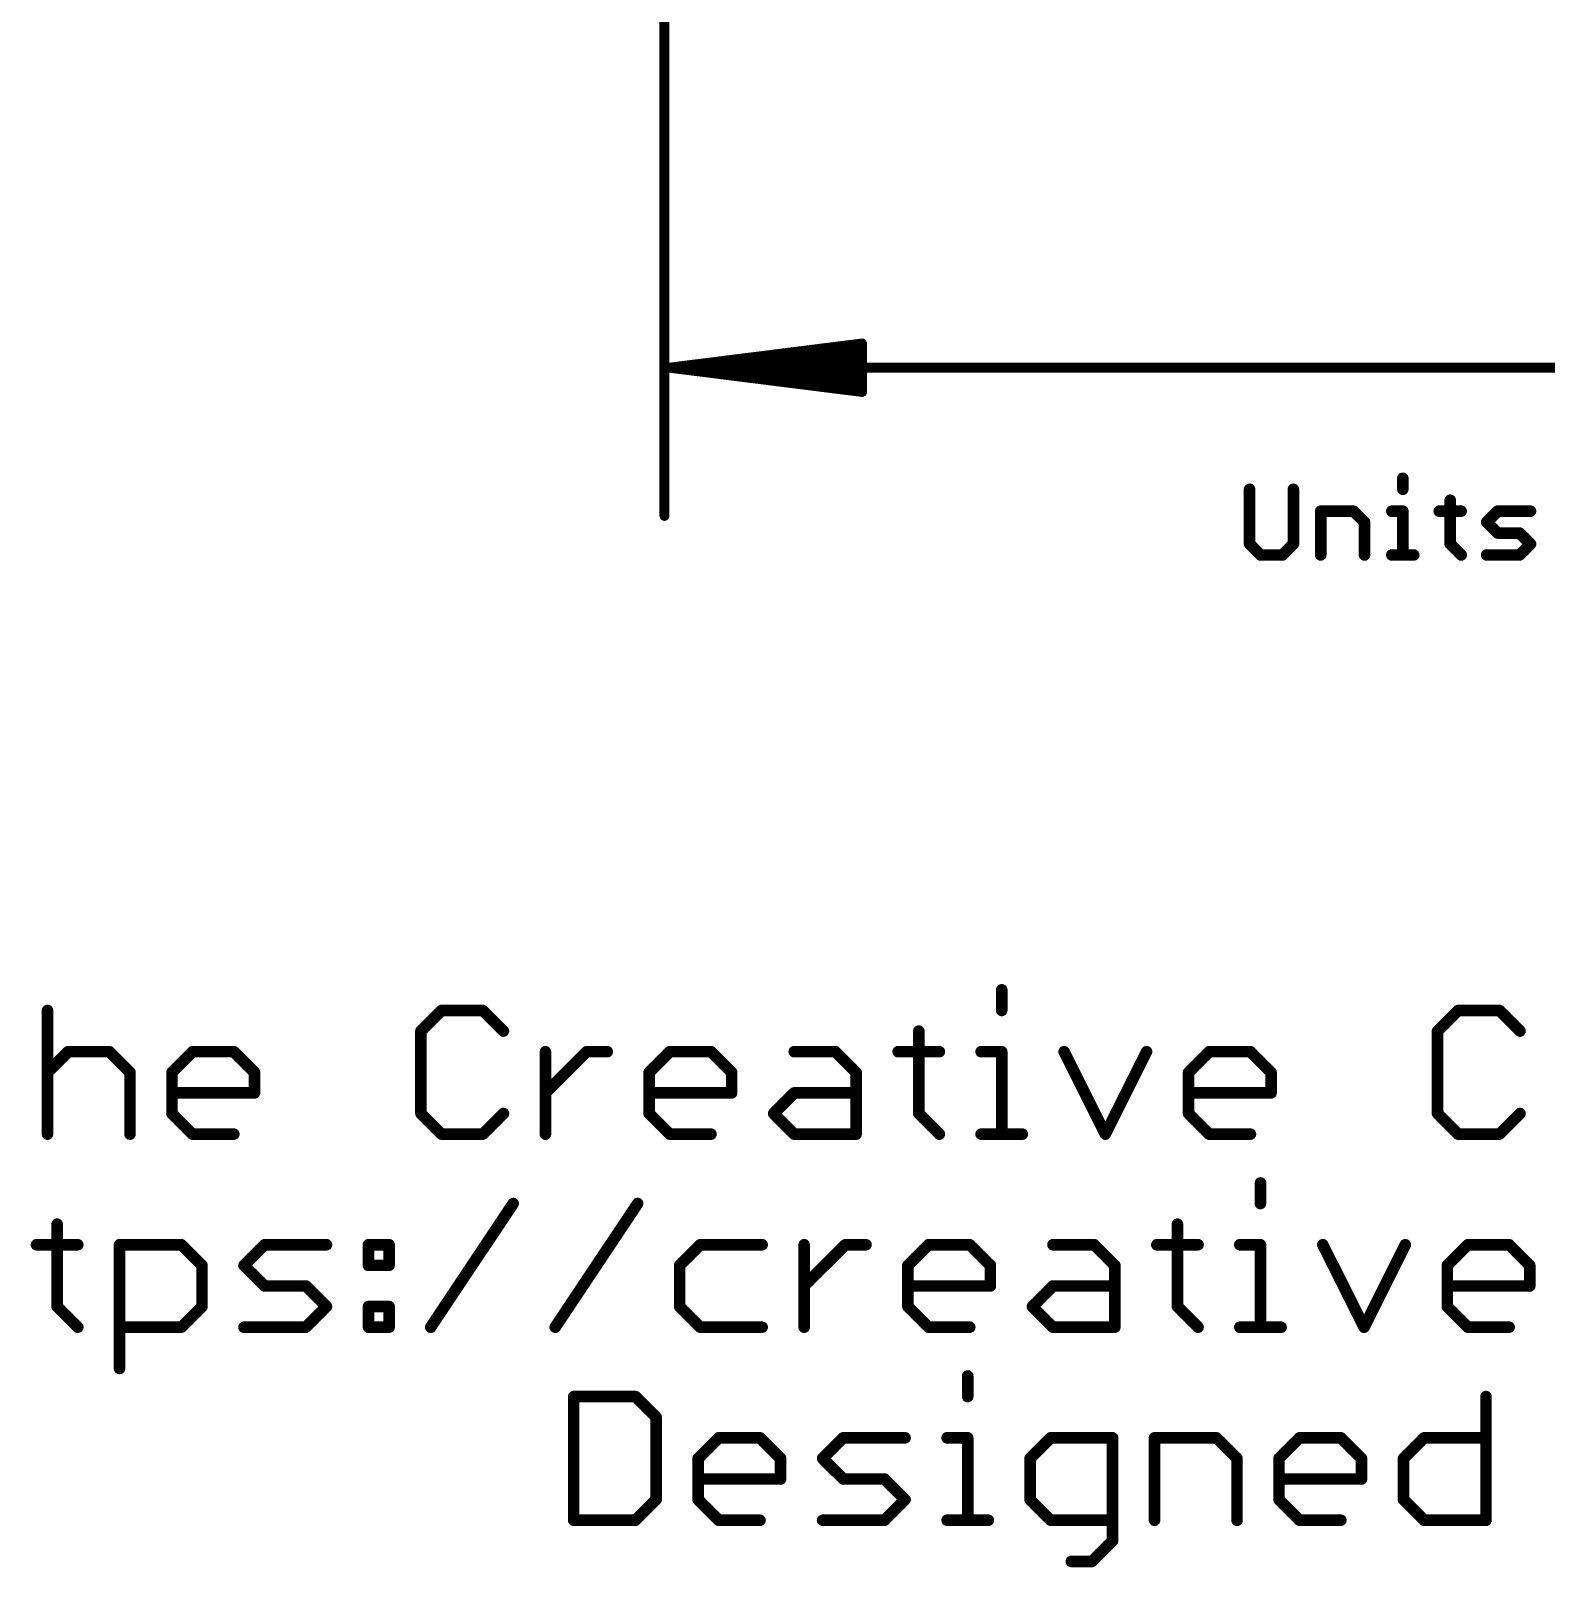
# Model space of a CAD drawing. Extents: x -33 to 74, y -21 to 38.
# Drawn here: x -8.33 to 11.6, y -20.86 to -0.65 of the extents above; entities that cross this region are included whole.
import ezdxf

# ---------------------------------------------------------------- set-up
doc = ezdxf.new("R2010")
doc.units = 0
doc.layers.add('47', color=253, linetype='CONTINUOUS')
doc.layers.add('51', color=53, linetype='CONTINUOUS')

msp = doc.modelspace()

# ---------------------------------------------------------------- linework, layer by layer
at = {"layer": '47'}
for points, const_width in [([(0, 0), (0, -7.03)], 0.13), ([(0.065, -5.08), (2.6, -4.7608)], 0.13), ([(0.065, -5.08), (2.6, -4.82)], 0.13), ([(2.6, -4.7608), (2.6, -5.3992)], 0.13), ([(0.065, -5.08), (2.6, -4.95)], 0.13), ([(0.065, -5.08), (31.685, -5.08)], 0.13), ([(2.6, -5.3992), (0.065, -5.08)], 0.13), ([(2.6, -5.21), (0.065, -5.08)], 0.13), ([(2.6, -5.34), (0.065, -5.08)], 0.13), ([(9.7113, -6.5354), (9.7113, -6.6795)], 0.1524), ([(7.6962, -6.6795), (7.6962, -7.3997)], 0.1524), ([(8.2724, -7.3997), (8.2724, -6.6795)], 0.1524), ([(10.335, -6.8235), (10.335, -7.3997)], 0.1524), ([(8.6317, -7.5438), (8.6317, -6.9676)], 0.1524), ([(8.6317, -6.9676), (9.0639, -6.9676)], 0.1524), ([(9.0639, -6.9676), (9.2079, -7.1116)], 0.1524), ([(9.2079, -7.1116), (9.2079, -7.5438)], 0.1524), ([(9.5672, -6.9676), (9.7113, -6.9676)], 0.1524), ([(9.7113, -6.9676), (9.7113, -7.5438)], 0.1524), ([(10.1909, -6.9676), (10.479, -6.9676)], 0.1524), ([(10.8146, -7.1116), (10.9587, -6.9676)], 0.1524), ([(10.9587, -7.2557), (10.8146, -7.1116)], 0.1524), ([(10.9587, -6.9676), (11.3908, -6.9676)], 0.1524), ([(11.2468, -7.2557), (10.9587, -7.2557)], 0.1524), ([(11.3908, -7.3997), (11.2468, -7.2557)], 0.1524), ([(7.6962, -7.3997), (7.8403, -7.5438)], 0.1524), ([(7.8403, -7.5438), (8.1284, -7.5438)], 0.1524), ([(8.1284, -7.5438), (8.2724, -7.3997)], 0.1524), ([(9.5672, -7.5438), (9.8553, -7.5438)], 0.1524), ([(10.335, -7.3997), (10.479, -7.5438)], 0.1524), ([(10.8146, -7.5438), (11.2468, -7.5438)], 0.1524), ([(11.2468, -7.5438), (11.3908, -7.3997)], 0.1524)]:
    msp.add_lwpolyline(points, dxfattribs=dict(at, const_width=const_width))
for points, const_width in [([(2.6325, -4.7608, 1), (2.5675, -4.7608)], 0.065), ([(2.6041, -4.793, 1), (2.5959, -4.7285)], 0.065), ([(2.6033, -4.8523, 1), (2.5967, -4.7877)], 0.065), ([(0.065, -5.0475, 1), (0.065, -5.1125)], 0.065), ([(0.0691, -5.0478, 1), (0.0609, -5.1122)], 0.065), ([(0.0633, -5.0475, 1), (0.0667, -5.1125)], 0.065), ([(0.0667, -5.0475, 1), (0.0633, -5.1125)], 0.065), ([(0.0683, -5.0477, 1), (0.0617, -5.1123)], 0.065), ([(0.0617, -5.0477, 1), (0.0683, -5.1123)], 0.065), ([(0.0609, -5.0478, 1), (0.0691, -5.1122)], 0.065), ([(2.6017, -4.9825, 1), (2.5983, -4.9175)], 0.065), ([(2.5983, -5.2425, 1), (2.6017, -5.1775)], 0.065), ([(2.5675, -5.3992, 1), (2.6325, -5.3992)], 0.065), ([(2.5959, -5.4315, 1), (2.6041, -5.367)], 0.065), ([(2.5967, -5.3723, 1), (2.6033, -5.3077)], 0.065), ([(9.7494, -6.5354, 1), (9.6732, -6.5354)], 0.0762), ([(7.7343, -6.6795, 1), (7.6581, -6.6795)], 0.0762), ([(8.3105, -6.6795, 1), (8.2343, -6.6795)], 0.0762), ([(9.6732, -6.6795, 1), (9.7494, -6.6795)], 0.0762), ([(10.3731, -6.8235, 1), (10.2969, -6.8235)], 0.0762), ([(-0.0325, -7.03, 1), (0.0325, -7.03)], 0.065), ([(8.6698, -6.9676, 1), (8.5936, -6.9676)], 0.0762), ([(8.6317, -6.9295, 1), (8.6317, -7.0057)], 0.0762), ([(9.0908, -6.9406, 1), (9.0369, -6.9945)], 0.0762), ([(9.0639, -7.0057, 1), (9.0639, -6.9295)], 0.0762), ([(9.246, -7.1116, 1), (9.1698, -7.1116)], 0.0762), ([(9.181, -7.1386, 1), (9.2349, -7.0847)], 0.0762), ([(9.5672, -6.9295, 1), (9.5672, -7.0057)], 0.0762), ([(9.7494, -6.9676, 1), (9.6732, -6.9676)], 0.0762), ([(9.7113, -7.0057, 1), (9.7113, -6.9295)], 0.0762), ([(10.1909, -6.9295, 1), (10.1909, -7.0057)], 0.0762), ([(10.479, -7.0057, 1), (10.479, -6.9295)], 0.0762), ([(10.8415, -7.0847, 1), (10.7877, -7.1386)], 0.0762), ([(10.7877, -7.0847, 1), (10.8415, -7.1386)], 0.0762), ([(10.9587, -6.9295, 1), (10.9587, -7.0057)], 0.0762), ([(10.9856, -6.9945, 1), (10.9317, -6.9406)], 0.0762), ([(11.3908, -7.0057, 1), (11.3908, -6.9295)], 0.0762), ([(10.9587, -7.2176, 1), (10.9587, -7.2938)], 0.0762), ([(10.9317, -7.2826, 1), (10.9856, -7.2287)], 0.0762), ([(11.2737, -7.2287, 1), (11.2198, -7.2826)], 0.0762), ([(11.2468, -7.2938, 1), (11.2468, -7.2176)], 0.0762), ([(7.7231, -7.3728, 1), (7.6693, -7.4267)], 0.0762), ([(7.6581, -7.3997, 1), (7.7343, -7.3997)], 0.0762), ([(7.8403, -7.5057, 1), (7.8403, -7.5819)], 0.0762), ([(7.8133, -7.5707, 1), (7.8672, -7.5169)], 0.0762), ([(8.1014, -7.5169, 1), (8.1553, -7.5707)], 0.0762), ([(8.1284, -7.5819, 1), (8.1284, -7.5057)], 0.0762), ([(8.2343, -7.3997, 1), (8.3105, -7.3997)], 0.0762), ([(8.2994, -7.4267, 1), (8.2455, -7.3728)], 0.0762), ([(9.5672, -7.5057, 1), (9.5672, -7.5819)], 0.0762), ([(9.8553, -7.5819, 1), (9.8553, -7.5057)], 0.0762), ([(10.3619, -7.3728, 1), (10.308, -7.4267)], 0.0762), ([(10.2969, -7.3997, 1), (10.3731, -7.3997)], 0.0762), ([(10.4521, -7.5707, 1), (10.506, -7.5169)], 0.0762), ([(10.8146, -7.5057, 1), (10.8146, -7.5819)], 0.0762), ([(11.2198, -7.5169, 1), (11.2737, -7.5707)], 0.0762), ([(11.2468, -7.5819, 1), (11.2468, -7.5057)], 0.0762), ([(11.4178, -7.4267, 1), (11.3639, -7.3728)], 0.0762), ([(11.3639, -7.4267, 1), (11.4178, -7.3728)], 0.0762), ([(8.5936, -7.5438, 1), (8.6698, -7.5438)], 0.0762), ([(9.1698, -7.5438, 1), (9.246, -7.5438)], 0.0762), ([(9.6732, -7.5438, 1), (9.7494, -7.5438)], 0.0762)]:
    msp.add_lwpolyline(points, format="xyb", dxfattribs=dict(at, const_width=const_width))
at = {"layer": '51', "const_width": 0.1524}
for points in [[(4.4362, -13.2656), (4.4362, -13.5368)], [(-8.1136, -13.5368), (-8.1136, -15.1638)], [(-2.931, -13.5368), (-3.2021, -13.808)], [(-2.3886, -13.5368), (-2.931, -13.5368)], [(-2.1175, -13.808), (-2.3886, -13.5368)], [(10.4391, -13.5368), (10.168, -13.808)], [(10.9815, -13.5368), (10.4391, -13.5368)], [(11.2526, -13.808), (10.9815, -13.5368)], [(-3.2021, -13.808), (-3.2021, -14.8926)], [(3.3448, -13.808), (3.3448, -14.8926)], [(10.168, -13.808), (10.168, -14.8926)], [(-8.1136, -14.3503), (-7.8424, -14.0791)], [(-7.8424, -14.0791), (-7.3001, -14.0791)], [(-7.3001, -14.0791), (-7.0289, -14.3503)], [(-6.4764, -14.3503), (-6.2053, -14.0791)], [(-6.2053, -14.0791), (-5.6629, -14.0791)], [(-5.6629, -14.0791), (-5.3918, -14.3503)], [(-1.565, -15.1638), (-1.565, -14.0791)], [(-1.565, -14.6215), (-1.0226, -14.0791)], [(-1.0226, -14.0791), (-0.7515, -14.0791)], [(-0.2007, -14.3503), (0.0705, -14.0791)], [(0.0705, -14.0791), (0.6128, -14.0791)], [(0.6128, -14.0791), (0.884, -14.3503)], [(1.7076, -14.0791), (2.25, -14.0791)], [(2.25, -14.0791), (2.5211, -14.3503)], [(3.0736, -14.0791), (3.616, -14.0791)], [(4.1651, -14.0791), (4.4362, -14.0791)], [(4.4362, -14.0791), (4.4362, -15.1638)], [(5.2565, -14.0791), (5.7988, -15.1638)], [(5.7988, -15.1638), (6.3412, -14.0791)], [(6.8937, -14.3503), (7.1648, -14.0791)], [(7.1648, -14.0791), (7.7072, -14.0791)], [(7.7072, -14.0791), (7.9783, -14.3503)], [(-7.0289, -14.3503), (-7.0289, -15.1638)], [(-6.4764, -14.8926), (-6.4764, -14.3503)], [(-5.3918, -14.3503), (-5.3918, -14.6215)], [(-0.2007, -14.8926), (-0.2007, -14.3503)], [(0.884, -14.3503), (0.884, -14.6215)], [(2.5211, -14.3503), (2.5211, -15.1638)], [(6.8937, -14.8926), (6.8937, -14.3503)], [(7.9783, -14.3503), (7.9783, -14.6215)], [(-5.3918, -14.6215), (-6.4764, -14.6215)], [(0.884, -14.6215), (-0.2007, -14.6215)], [(1.4365, -14.8926), (1.7076, -14.6215)], [(1.7076, -14.6215), (2.5211, -14.6215)], [(7.9783, -14.6215), (6.8937, -14.6215)], [(-6.2053, -15.1638), (-6.4764, -14.8926)], [(-3.2021, -14.8926), (-2.931, -15.1638)], [(-2.3886, -15.1638), (-2.1175, -14.8926)], [(0.0705, -15.1638), (-0.2007, -14.8926)], [(1.7076, -15.1638), (1.4365, -14.8926)], [(3.3448, -14.8926), (3.616, -15.1638)], [(7.1648, -15.1638), (6.8937, -14.8926)], [(10.168, -14.8926), (10.4391, -15.1638)], [(10.9815, -15.1638), (11.2526, -14.8926)], [(-5.6629, -15.1638), (-6.2053, -15.1638)], [(-2.931, -15.1638), (-2.3886, -15.1638)], [(0.6128, -15.1638), (0.0705, -15.1638)], [(2.5211, -15.1638), (1.7076, -15.1638)], [(4.1651, -15.1638), (4.7074, -15.1638)], [(7.7072, -15.1638), (7.1648, -15.1638)], [(10.4391, -15.1638), (10.9815, -15.1638)], [(7.839, -15.8056), (7.839, -16.0768)], [(-3.0737, -17.7038), (-1.9891, -16.0768)], [(-1.4366, -17.7038), (-0.3519, -16.0768)], [(-7.9869, -16.348), (-7.9869, -17.4326)], [(6.7475, -16.348), (6.7475, -17.4326)], [(-8.2581, -16.6191), (-7.7157, -16.6191)], [(-7.1666, -18.2461), (-7.1666, -16.6191)], [(-7.1666, -16.6191), (-6.3531, -16.6191)], [(-6.3531, -16.6191), (-6.082, -16.8903)], [(-5.5295, -16.8903), (-5.2583, -16.6191)], [(-5.2583, -16.6191), (-4.4448, -16.6191)], [(-3.8923, -16.6191), (-3.6211, -16.6191)], [(-3.8923, -16.8903), (-3.8923, -16.6191)], [(-3.6211, -16.6191), (-3.6211, -16.8903)], [(0.4718, -16.6191), (0.2006, -16.8903)], [(1.2853, -16.6191), (0.4718, -16.6191)], [(1.8377, -17.7038), (1.8377, -16.6191)], [(1.8377, -17.1615), (2.3801, -16.6191)], [(2.3801, -16.6191), (2.6512, -16.6191)], [(3.202, -16.8903), (3.4732, -16.6191)], [(3.4732, -16.6191), (4.0155, -16.6191)], [(4.0155, -16.6191), (4.2867, -16.8903)], [(5.1104, -16.6191), (5.6527, -16.6191)], [(5.6527, -16.6191), (5.9239, -16.8903)], [(6.4764, -16.6191), (7.0187, -16.6191)], [(7.5678, -16.6191), (7.839, -16.6191)], [(7.839, -16.6191), (7.839, -17.7038)], [(8.6592, -16.6191), (9.2016, -17.7038)], [(9.2016, -17.7038), (9.7439, -16.6191)], [(10.2964, -16.8903), (10.5676, -16.6191)], [(10.5676, -16.6191), (11.1099, -16.6191)], [(11.1099, -16.6191), (11.381, -16.8903)], [(-6.082, -16.8903), (-6.082, -17.4326)], [(-5.2583, -17.1615), (-5.5295, -16.8903)], [(-3.6211, -16.8903), (-3.8923, -16.8903)], [(0.2006, -16.8903), (0.2006, -17.4326)], [(3.202, -17.4326), (3.202, -16.8903)], [(4.2867, -16.8903), (4.2867, -17.1615)], [(5.9239, -16.8903), (5.9239, -17.7038)], [(10.2964, -17.4326), (10.2964, -16.8903)], [(11.381, -16.8903), (11.381, -17.1615)], [(-4.716, -17.1615), (-5.2583, -17.1615)], [(-4.4448, -17.4326), (-4.716, -17.1615)], [(4.2867, -17.1615), (3.202, -17.1615)], [(4.8392, -17.4326), (5.1104, -17.1615)], [(5.1104, -17.1615), (5.9239, -17.1615)], [(11.381, -17.1615), (10.2964, -17.1615)], [(-7.9869, -17.4326), (-7.7157, -17.7038)], [(-6.082, -17.4326), (-6.3531, -17.7038)], [(-4.716, -17.7038), (-4.4448, -17.4326)], [(-3.8923, -17.4326), (-3.6211, -17.4326)], [(-3.8923, -17.7038), (-3.8923, -17.4326)], [(-3.6211, -17.4326), (-3.6211, -17.7038)], [(0.2006, -17.4326), (0.4718, -17.7038)], [(3.4732, -17.7038), (3.202, -17.4326)], [(5.1104, -17.7038), (4.8392, -17.4326)], [(6.7475, -17.4326), (7.0187, -17.7038)], [(10.5676, -17.7038), (10.2964, -17.4326)], [(-6.3531, -17.7038), (-7.1666, -17.7038)], [(-5.5295, -17.7038), (-4.716, -17.7038)], [(-3.6211, -17.7038), (-3.8923, -17.7038)], [(0.4718, -17.7038), (1.2853, -17.7038)], [(4.0155, -17.7038), (3.4732, -17.7038)], [(5.9239, -17.7038), (5.1104, -17.7038)], [(7.5678, -17.7038), (8.1101, -17.7038)], [(11.1099, -17.7038), (10.5676, -17.7038)], [(3.9888, -18.3456), (3.9888, -18.6168)], [(-1.1938, -18.6168), (-1.1938, -20.2438)], [(-0.3803, -18.6168), (-1.1938, -18.6168)], [(-0.1091, -18.888), (-0.3803, -18.6168)], [(10.8052, -18.6168), (10.8052, -20.2438)], [(-0.1091, -19.9726), (-0.1091, -18.888)], [(0.4434, -19.4303), (0.7145, -19.1591)], [(0.7145, -19.1591), (1.2569, -19.1591)], [(1.2569, -19.1591), (1.528, -19.4303)], [(2.0805, -19.4303), (2.3517, -19.1591)], [(2.3517, -19.1591), (3.1652, -19.1591)], [(3.7177, -19.1591), (3.9888, -19.1591)], [(3.9888, -19.1591), (3.9888, -20.2438)], [(5.0803, -19.1591), (4.8091, -19.4303)], [(5.8938, -19.1591), (5.0803, -19.1591)], [(5.8938, -20.515), (5.8938, -19.1591)], [(6.4463, -20.2438), (6.4463, -19.1591)], [(6.4463, -19.1591), (7.2598, -19.1591)], [(7.2598, -19.1591), (7.5309, -19.4303)], [(8.0834, -19.4303), (8.3546, -19.1591)], [(8.3546, -19.1591), (8.8969, -19.1591)], [(8.8969, -19.1591), (9.1681, -19.4303)], [(9.7206, -19.4303), (9.9917, -19.1591)], [(9.9917, -19.1591), (10.8052, -19.1591)], [(0.4434, -19.9726), (0.4434, -19.4303)], [(1.528, -19.4303), (1.528, -19.7015)], [(2.3517, -19.7015), (2.0805, -19.4303)], [(4.8091, -19.4303), (4.8091, -19.9726)], [(7.5309, -19.4303), (7.5309, -20.2438)], [(8.0834, -19.9726), (8.0834, -19.4303)], [(9.1681, -19.4303), (9.1681, -19.7015)], [(9.7206, -19.9726), (9.7206, -19.4303)], [(1.528, -19.7015), (0.4434, -19.7015)], [(2.894, -19.7015), (2.3517, -19.7015)], [(3.1652, -19.9726), (2.894, -19.7015)], [(9.1681, -19.7015), (8.0834, -19.7015)], [(-0.3803, -20.2438), (-0.1091, -19.9726)], [(0.7145, -20.2438), (0.4434, -19.9726)], [(2.894, -20.2438), (3.1652, -19.9726)], [(4.8091, -19.9726), (5.0803, -20.2438)], [(8.3546, -20.2438), (8.0834, -19.9726)], [(9.9917, -20.2438), (9.7206, -19.9726)], [(-1.1938, -20.2438), (-0.3803, -20.2438)], [(1.2569, -20.2438), (0.7145, -20.2438)], [(2.0805, -20.2438), (2.894, -20.2438)], [(3.7177, -20.2438), (4.26, -20.2438)], [(5.0803, -20.2438), (5.8938, -20.2438)], [(8.8969, -20.2438), (8.3546, -20.2438)], [(10.8052, -20.2438), (9.9917, -20.2438)], [(5.6226, -20.7861), (5.8938, -20.515)], [(5.3514, -20.7861), (5.6226, -20.7861)]]:
    msp.add_lwpolyline(points, dxfattribs=at)
at = {"layer": '51', "const_width": 0.0762}
for points in [[(4.4743, -13.2656, 1), (4.3981, -13.2656)], [(-8.0755, -13.5368, 1), (-8.1517, -13.5368)], [(-2.931, -13.4987, 1), (-2.931, -13.5749)], [(-2.904, -13.5638, 1), (-2.9579, -13.5099)], [(-2.3617, -13.5099, 1), (-2.4156, -13.5638)], [(-2.3886, -13.5749, 1), (-2.3886, -13.4987)], [(4.3981, -13.5368, 1), (4.4743, -13.5368)], [(10.4391, -13.4987, 1), (10.4391, -13.5749)], [(10.4661, -13.5638, 1), (10.4122, -13.5099)], [(11.0084, -13.5099, 1), (10.9545, -13.5638)], [(10.9815, -13.5749, 1), (10.9815, -13.4987)], [(-3.2291, -13.781, 1), (-3.1752, -13.8349)], [(-3.164, -13.808, 1), (-3.2402, -13.808)], [(-2.1444, -13.8349, 1), (-2.0905, -13.781)], [(3.3829, -13.808, 1), (3.3067, -13.808)], [(10.141, -13.781, 1), (10.1949, -13.8349)], [(10.2061, -13.808, 1), (10.1299, -13.808)], [(11.2257, -13.8349, 1), (11.2796, -13.781)], [(-7.8424, -14.041, 1), (-7.8424, -14.1172)], [(-7.8155, -14.1061, 1), (-7.8694, -14.0522)], [(-7.2732, -14.0522, 1), (-7.327, -14.1061)], [(-7.3001, -14.1172, 1), (-7.3001, -14.041)], [(-6.2053, -14.041, 1), (-6.2053, -14.1172)], [(-6.1783, -14.1061, 1), (-6.2322, -14.0522)], [(-5.636, -14.0522, 1), (-5.6899, -14.1061)], [(-5.6629, -14.1172, 1), (-5.6629, -14.041)], [(-1.5269, -14.0791, 1), (-1.6031, -14.0791)], [(-1.0226, -14.041, 1), (-1.0226, -14.1172)], [(-0.9957, -14.1061, 1), (-1.0496, -14.0522)], [(-0.7515, -14.1172, 1), (-0.7515, -14.041)], [(0.0705, -14.041, 1), (0.0705, -14.1172)], [(0.0974, -14.1061, 1), (0.0435, -14.0522)], [(0.6398, -14.0522, 1), (0.5859, -14.1061)], [(0.6128, -14.1172, 1), (0.6128, -14.041)], [(1.7076, -14.041, 1), (1.7076, -14.1172)], [(2.2769, -14.0522, 1), (2.223, -14.1061)], [(2.25, -14.1172, 1), (2.25, -14.041)], [(3.0736, -14.041, 1), (3.0736, -14.1172)], [(3.616, -14.1172, 1), (3.616, -14.041)], [(4.1651, -14.041, 1), (4.1651, -14.1172)], [(4.4743, -14.0791, 1), (4.3981, -14.0791)], [(4.4362, -14.1172, 1), (4.4362, -14.041)], [(5.2906, -14.0621, 1), (5.2224, -14.0962)], [(6.3752, -14.0962, 1), (6.3071, -14.0621)], [(7.1648, -14.041, 1), (7.1648, -14.1172)], [(7.1918, -14.1061, 1), (7.1379, -14.0522)], [(7.7341, -14.0522, 1), (7.6802, -14.1061)], [(7.7072, -14.1172, 1), (7.7072, -14.041)], [(-8.1405, -14.3234, 1), (-8.0867, -14.3772)], [(-6.9908, -14.3503, 1), (-7.067, -14.3503)], [(-7.0559, -14.3772, 1), (-7.002, -14.3234)], [(-6.4383, -14.3503, 1), (-6.5145, -14.3503)], [(-6.5034, -14.3234, 1), (-6.4495, -14.3772)], [(-5.3537, -14.3503, 1), (-5.4299, -14.3503)], [(-5.4187, -14.3772, 1), (-5.3648, -14.3234)], [(-0.1626, -14.3503, 1), (-0.2388, -14.3503)], [(-0.2276, -14.3234, 1), (-0.1737, -14.3772)], [(0.9221, -14.3503, 1), (0.8459, -14.3503)], [(0.857, -14.3772, 1), (0.9109, -14.3234)], [(2.5592, -14.3503, 1), (2.483, -14.3503)], [(2.4942, -14.3772, 1), (2.5481, -14.3234)], [(6.9318, -14.3503, 1), (6.8556, -14.3503)], [(6.8667, -14.3234, 1), (6.9206, -14.3772)], [(8.0164, -14.3503, 1), (7.9402, -14.3503)], [(7.9514, -14.3772, 1), (8.0053, -14.3234)], [(-6.4764, -14.5834, 1), (-6.4764, -14.6596)], [(-5.3918, -14.6596, 1), (-5.3918, -14.5834)], [(-0.2007, -14.5834, 1), (-0.2007, -14.6596)], [(0.884, -14.6596, 1), (0.884, -14.5834)], [(1.7076, -14.5834, 1), (1.7076, -14.6596)], [(1.7346, -14.6484, 1), (1.6807, -14.5945)], [(2.5211, -14.6596, 1), (2.5211, -14.5834)], [(6.8937, -14.5834, 1), (6.8937, -14.6596)], [(7.9783, -14.6596, 1), (7.9783, -14.5834)], [(-5.4299, -14.6215, 1), (-5.3537, -14.6215)], [(-1.5919, -14.5945, 1), (-1.538, -14.6484)], [(0.8459, -14.6215, 1), (0.9221, -14.6215)], [(7.9402, -14.6215, 1), (8.0164, -14.6215)], [(-6.4495, -14.8657, 1), (-6.5034, -14.9196)], [(-6.5145, -14.8926, 1), (-6.4383, -14.8926)], [(-3.1752, -14.8657, 1), (-3.2291, -14.9196)], [(-3.2402, -14.8926, 1), (-3.164, -14.8926)], [(-2.0905, -14.9196, 1), (-2.1444, -14.8657)], [(-0.1737, -14.8657, 1), (-0.2276, -14.9196)], [(-0.2388, -14.8926, 1), (-0.1626, -14.8926)], [(1.4634, -14.8657, 1), (1.4095, -14.9196)], [(1.4095, -14.8657, 1), (1.4634, -14.9196)], [(3.3717, -14.8657, 1), (3.3179, -14.9196)], [(3.3067, -14.8926, 1), (3.3829, -14.8926)], [(6.9206, -14.8657, 1), (6.8667, -14.9196)], [(6.8556, -14.8926, 1), (6.9318, -14.8926)], [(10.1949, -14.8657, 1), (10.141, -14.9196)], [(10.1299, -14.8926, 1), (10.2061, -14.8926)], [(11.2796, -14.9196, 1), (11.2257, -14.8657)], [(-8.1517, -15.1638, 1), (-8.0755, -15.1638)], [(-7.067, -15.1638, 1), (-6.9908, -15.1638)], [(-6.2053, -15.1257, 1), (-6.2053, -15.2019)], [(-6.2322, -15.1907, 1), (-6.1783, -15.1369)], [(-5.6629, -15.2019, 1), (-5.6629, -15.1257)], [(-2.931, -15.1257, 1), (-2.931, -15.2019)], [(-2.9579, -15.1907, 1), (-2.904, -15.1369)], [(-2.4156, -15.1369, 1), (-2.3617, -15.1907)], [(-2.3886, -15.2019, 1), (-2.3886, -15.1257)], [(-1.6031, -15.1638, 1), (-1.5269, -15.1638)], [(0.0705, -15.1257, 1), (0.0705, -15.2019)], [(0.0435, -15.1907, 1), (0.0974, -15.1369)], [(0.6128, -15.2019, 1), (0.6128, -15.1257)], [(1.7076, -15.1257, 1), (1.7076, -15.2019)], [(1.6807, -15.1907, 1), (1.7346, -15.1369)], [(2.483, -15.1638, 1), (2.5592, -15.1638)], [(2.5211, -15.2019, 1), (2.5211, -15.1257)], [(3.589, -15.1907, 1), (3.6429, -15.1369)], [(4.1651, -15.1257, 1), (4.1651, -15.2019)], [(4.3981, -15.1638, 1), (4.4743, -15.1638)], [(4.7074, -15.2019, 1), (4.7074, -15.1257)], [(5.7648, -15.1468, 1), (5.8329, -15.1808)], [(5.7648, -15.1808, 1), (5.8329, -15.1468)], [(7.1648, -15.1257, 1), (7.1648, -15.2019)], [(7.1379, -15.1907, 1), (7.1918, -15.1369)], [(7.7072, -15.2019, 1), (7.7072, -15.1257)], [(10.4391, -15.1257, 1), (10.4391, -15.2019)], [(10.4122, -15.1907, 1), (10.4661, -15.1369)], [(10.9545, -15.1369, 1), (11.0084, -15.1907)], [(10.9815, -15.2019, 1), (10.9815, -15.1257)], [(7.8771, -15.8056, 1), (7.8009, -15.8056)], [(-1.9574, -16.0979, 1), (-2.0208, -16.0557)], [(-0.3202, -16.0979, 1), (-0.3836, -16.0557)], [(7.8009, -16.0768, 1), (7.8771, -16.0768)], [(-7.9488, -16.348, 1), (-8.025, -16.348)], [(6.7856, -16.348, 1), (6.7094, -16.348)], [(-8.2581, -16.581, 1), (-8.2581, -16.6572)], [(-7.7157, -16.6572, 1), (-7.7157, -16.581)], [(-7.1285, -16.6191, 1), (-7.2047, -16.6191)], [(-7.1666, -16.581, 1), (-7.1666, -16.6572)], [(-6.3262, -16.5922, 1), (-6.3801, -16.6461)], [(-6.3531, -16.6572, 1), (-6.3531, -16.581)], [(-5.2583, -16.581, 1), (-5.2583, -16.6572)], [(-5.2314, -16.6461, 1), (-5.2852, -16.5922)], [(-4.4448, -16.6572, 1), (-4.4448, -16.581)], [(-3.8923, -16.581, 1), (-3.8923, -16.6572)], [(-3.8542, -16.6191, 1), (-3.9304, -16.6191)], [(-3.583, -16.6191, 1), (-3.6592, -16.6191)], [(-3.6211, -16.6572, 1), (-3.6211, -16.581)], [(0.4718, -16.581, 1), (0.4718, -16.6572)], [(0.4987, -16.6461, 1), (0.4448, -16.5922)], [(1.2853, -16.6572, 1), (1.2853, -16.581)], [(1.8758, -16.6191, 1), (1.7996, -16.6191)], [(2.3801, -16.581, 1), (2.3801, -16.6572)], [(2.407, -16.6461, 1), (2.3531, -16.5922)], [(2.6512, -16.6572, 1), (2.6512, -16.581)], [(3.4732, -16.581, 1), (3.4732, -16.6572)], [(3.5001, -16.6461, 1), (3.4463, -16.5922)], [(4.0425, -16.5922, 1), (3.9886, -16.6461)], [(4.0155, -16.6572, 1), (4.0155, -16.581)], [(5.1104, -16.581, 1), (5.1104, -16.6572)], [(5.6796, -16.5922, 1), (5.6258, -16.6461)], [(5.6527, -16.6572, 1), (5.6527, -16.581)], [(6.4764, -16.581, 1), (6.4764, -16.6572)], [(7.0187, -16.6572, 1), (7.0187, -16.581)], [(7.5678, -16.581, 1), (7.5678, -16.6572)], [(7.8771, -16.6191, 1), (7.8009, -16.6191)], [(7.839, -16.6572, 1), (7.839, -16.581)], [(8.6933, -16.6021, 1), (8.6252, -16.6362)], [(9.778, -16.6362, 1), (9.7098, -16.6021)], [(10.5676, -16.581, 1), (10.5676, -16.6572)], [(10.5945, -16.6461, 1), (10.5406, -16.5922)], [(11.1368, -16.5922, 1), (11.0829, -16.6461)], [(11.1099, -16.6572, 1), (11.1099, -16.581)], [(-6.0439, -16.8903, 1), (-6.1201, -16.8903)], [(-6.1089, -16.9172, 1), (-6.055, -16.8634)], [(-5.5025, -16.8634, 1), (-5.5564, -16.9172)], [(-5.5564, -16.8634, 1), (-5.5025, -16.9172)], [(-3.8923, -16.8522, 1), (-3.8923, -16.9284)], [(-3.9304, -16.8903, 1), (-3.8542, -16.8903)], [(-3.6592, -16.8903, 1), (-3.583, -16.8903)], [(-3.6211, -16.9284, 1), (-3.6211, -16.8522)], [(0.2387, -16.8903, 1), (0.1625, -16.8903)], [(0.1736, -16.8634, 1), (0.2275, -16.9172)], [(3.2401, -16.8903, 1), (3.1639, -16.8903)], [(3.1751, -16.8634, 1), (3.229, -16.9172)], [(4.3248, -16.8903, 1), (4.2486, -16.8903)], [(4.2598, -16.9172, 1), (4.3136, -16.8634)], [(5.962, -16.8903, 1), (5.8858, -16.8903)], [(5.8969, -16.9172, 1), (5.9508, -16.8634)], [(10.3345, -16.8903, 1), (10.2583, -16.8903)], [(10.2694, -16.8634, 1), (10.3233, -16.9172)], [(11.4191, -16.8903, 1), (11.3429, -16.8903)], [(11.3541, -16.9172, 1), (11.408, -16.8634)], [(-5.2583, -17.1234, 1), (-5.2583, -17.1996)], [(-5.2852, -17.1884, 1), (-5.2314, -17.1345)], [(-4.689, -17.1345, 1), (-4.7429, -17.1884)], [(-4.716, -17.1996, 1), (-4.716, -17.1234)], [(1.8108, -17.1345, 1), (1.8647, -17.1884)], [(3.202, -17.1234, 1), (3.202, -17.1996)], [(4.2486, -17.1615, 1), (4.3248, -17.1615)], [(4.2867, -17.1996, 1), (4.2867, -17.1234)], [(5.1104, -17.1234, 1), (5.1104, -17.1996)], [(5.1373, -17.1884, 1), (5.0834, -17.1345)], [(5.9239, -17.1996, 1), (5.9239, -17.1234)], [(10.2964, -17.1234, 1), (10.2964, -17.1996)], [(11.3429, -17.1615, 1), (11.4191, -17.1615)], [(11.381, -17.1996, 1), (11.381, -17.1234)], [(-7.9599, -17.4057, 1), (-8.0138, -17.4596)], [(-6.055, -17.4596, 1), (-6.1089, -17.4057)], [(-4.4179, -17.4596, 1), (-4.4717, -17.4057)], [(-4.4717, -17.4596, 1), (-4.4179, -17.4057)], [(-3.8923, -17.3945, 1), (-3.8923, -17.4707)], [(-3.8542, -17.4326, 1), (-3.9304, -17.4326)], [(-3.583, -17.4326, 1), (-3.6592, -17.4326)], [(-3.6211, -17.4707, 1), (-3.6211, -17.3945)], [(0.2275, -17.4057, 1), (0.1736, -17.4596)], [(3.229, -17.4057, 1), (3.1751, -17.4596)], [(4.8661, -17.4057, 1), (4.8123, -17.4596)], [(4.8123, -17.4057, 1), (4.8661, -17.4596)], [(6.7745, -17.4057, 1), (6.7206, -17.4596)], [(10.3233, -17.4057, 1), (10.2694, -17.4596)], [(-8.025, -17.4326, 1), (-7.9488, -17.4326)], [(-6.1201, -17.4326, 1), (-6.0439, -17.4326)], [(0.1625, -17.4326, 1), (0.2387, -17.4326)], [(3.1639, -17.4326, 1), (3.2401, -17.4326)], [(6.7094, -17.4326, 1), (6.7856, -17.4326)], [(10.2583, -17.4326, 1), (10.3345, -17.4326)], [(-7.7427, -17.7307, 1), (-7.6888, -17.6769)], [(-7.1666, -17.6657, 1), (-7.1666, -17.7419)], [(-6.3801, -17.6769, 1), (-6.3262, -17.7307)], [(-6.3531, -17.7419, 1), (-6.3531, -17.6657)], [(-5.5295, -17.6657, 1), (-5.5295, -17.7419)], [(-4.7429, -17.6769, 1), (-4.689, -17.7307)], [(-4.716, -17.7419, 1), (-4.716, -17.6657)], [(-3.8923, -17.6657, 1), (-3.8923, -17.7419)], [(-3.9304, -17.7038, 1), (-3.8542, -17.7038)], [(-3.6592, -17.7038, 1), (-3.583, -17.7038)], [(-3.6211, -17.7419, 1), (-3.6211, -17.6657)], [(-3.1054, -17.6827, 1), (-3.042, -17.7249)], [(-1.4683, -17.6827, 1), (-1.4049, -17.7249)], [(0.4718, -17.6657, 1), (0.4718, -17.7419)], [(0.4448, -17.7307, 1), (0.4987, -17.6769)], [(1.2853, -17.7419, 1), (1.2853, -17.6657)], [(1.7996, -17.7038, 1), (1.8758, -17.7038)], [(3.4732, -17.6657, 1), (3.4732, -17.7419)], [(3.4463, -17.7307, 1), (3.5001, -17.6769)], [(4.0155, -17.7419, 1), (4.0155, -17.6657)], [(5.1104, -17.6657, 1), (5.1104, -17.7419)], [(5.0834, -17.7307, 1), (5.1373, -17.6769)], [(5.8858, -17.7038, 1), (5.962, -17.7038)], [(5.9239, -17.7419, 1), (5.9239, -17.6657)], [(6.9917, -17.7307, 1), (7.0456, -17.6769)], [(7.5678, -17.6657, 1), (7.5678, -17.7419)], [(7.8009, -17.7038, 1), (7.8771, -17.7038)], [(8.1101, -17.7419, 1), (8.1101, -17.6657)], [(9.1675, -17.6868, 1), (9.2356, -17.7208)], [(9.1675, -17.7208, 1), (9.2356, -17.6868)], [(10.5676, -17.6657, 1), (10.5676, -17.7419)], [(10.5406, -17.7307, 1), (10.5945, -17.6769)], [(11.1099, -17.7419, 1), (11.1099, -17.6657)], [(-7.2047, -18.2461, 1), (-7.1285, -18.2461)], [(4.0269, -18.3456, 1), (3.9507, -18.3456)], [(-1.1557, -18.6168, 1), (-1.2319, -18.6168)], [(-1.1938, -18.5787, 1), (-1.1938, -18.6549)], [(-0.3534, -18.5899, 1), (-0.4072, -18.6438)], [(-0.3803, -18.6549, 1), (-0.3803, -18.5787)], [(3.9507, -18.6168, 1), (4.0269, -18.6168)], [(10.8433, -18.6168, 1), (10.7671, -18.6168)], [(-0.071, -18.888, 1), (-0.1472, -18.888)], [(-0.1361, -18.9149, 1), (-0.0822, -18.861)], [(0.7145, -19.121, 1), (0.7145, -19.1972)], [(0.7415, -19.1861, 1), (0.6876, -19.1322)], [(1.2838, -19.1322, 1), (1.2299, -19.1861)], [(1.2569, -19.1972, 1), (1.2569, -19.121)], [(2.3517, -19.121, 1), (2.3517, -19.1972)], [(2.3786, -19.1861, 1), (2.3247, -19.1322)], [(3.1652, -19.1972, 1), (3.1652, -19.121)], [(3.7177, -19.121, 1), (3.7177, -19.1972)], [(4.0269, -19.1591, 1), (3.9507, -19.1591)], [(3.9888, -19.1972, 1), (3.9888, -19.121)], [(5.0803, -19.121, 1), (5.0803, -19.1972)], [(5.1072, -19.1861, 1), (5.0533, -19.1322)], [(5.9319, -19.1591, 1), (5.8557, -19.1591)], [(5.8938, -19.1972, 1), (5.8938, -19.121)], [(6.4844, -19.1591, 1), (6.4082, -19.1591)], [(6.4463, -19.121, 1), (6.4463, -19.1972)], [(7.2867, -19.1322, 1), (7.2328, -19.1861)], [(7.2598, -19.1972, 1), (7.2598, -19.121)], [(8.3546, -19.121, 1), (8.3546, -19.1972)], [(8.3815, -19.1861, 1), (8.3276, -19.1322)], [(8.9239, -19.1322, 1), (8.87, -19.1861)], [(8.8969, -19.1972, 1), (8.8969, -19.121)], [(9.9917, -19.121, 1), (9.9917, -19.1972)], [(10.0187, -19.1861, 1), (9.9648, -19.1322)], [(10.8052, -19.1972, 1), (10.8052, -19.121)], [(0.4815, -19.4303, 1), (0.4053, -19.4303)], [(0.4164, -19.4034, 1), (0.4703, -19.4572)], [(1.5661, -19.4303, 1), (1.4899, -19.4303)], [(1.5011, -19.4572, 1), (1.555, -19.4034)], [(2.1075, -19.4034, 1), (2.0536, -19.4572)], [(2.0536, -19.4034, 1), (2.1075, -19.4572)], [(4.8472, -19.4303, 1), (4.771, -19.4303)], [(4.7822, -19.4034, 1), (4.836, -19.4572)], [(7.569, -19.4303, 1), (7.4928, -19.4303)], [(7.504, -19.4572, 1), (7.5579, -19.4034)], [(8.1215, -19.4303, 1), (8.0453, -19.4303)], [(8.0565, -19.4034, 1), (8.1104, -19.4572)], [(9.2062, -19.4303, 1), (9.13, -19.4303)], [(9.1411, -19.4572, 1), (9.195, -19.4034)], [(9.7587, -19.4303, 1), (9.6825, -19.4303)], [(9.6936, -19.4034, 1), (9.7475, -19.4572)], [(0.4434, -19.6634, 1), (0.4434, -19.7396)], [(1.4899, -19.7015, 1), (1.5661, -19.7015)], [(1.528, -19.7396, 1), (1.528, -19.6634)], [(2.3517, -19.6634, 1), (2.3517, -19.7396)], [(2.3247, -19.7284, 1), (2.3786, -19.6745)], [(2.9209, -19.6745, 1), (2.8671, -19.7284)], [(2.894, -19.7396, 1), (2.894, -19.6634)], [(8.0834, -19.6634, 1), (8.0834, -19.7396)], [(9.13, -19.7015, 1), (9.2062, -19.7015)], [(9.1681, -19.7396, 1), (9.1681, -19.6634)], [(-0.1472, -19.9726, 1), (-0.071, -19.9726)], [(-0.0822, -19.9996, 1), (-0.1361, -19.9457)], [(0.4703, -19.9457, 1), (0.4164, -19.9996)], [(0.4053, -19.9726, 1), (0.4815, -19.9726)], [(3.1921, -19.9996, 1), (3.1382, -19.9457)], [(3.1382, -19.9996, 1), (3.1921, -19.9457)], [(4.836, -19.9457, 1), (4.7822, -19.9996)], [(4.771, -19.9726, 1), (4.8472, -19.9726)], [(8.1104, -19.9457, 1), (8.0565, -19.9996)], [(8.0453, -19.9726, 1), (8.1215, -19.9726)], [(9.7475, -19.9457, 1), (9.6936, -19.9996)], [(9.6825, -19.9726, 1), (9.7587, -19.9726)], [(-1.1938, -20.2057, 1), (-1.1938, -20.2819)], [(-1.2319, -20.2438, 1), (-1.1557, -20.2438)], [(-0.4072, -20.2169, 1), (-0.3534, -20.2707)], [(-0.3803, -20.2819, 1), (-0.3803, -20.2057)], [(0.7145, -20.2057, 1), (0.7145, -20.2819)], [(0.6876, -20.2707, 1), (0.7415, -20.2169)], [(1.2569, -20.2819, 1), (1.2569, -20.2057)], [(2.0805, -20.2057, 1), (2.0805, -20.2819)], [(2.8671, -20.2169, 1), (2.9209, -20.2707)], [(2.894, -20.2819, 1), (2.894, -20.2057)], [(3.7177, -20.2057, 1), (3.7177, -20.2819)], [(3.9507, -20.2438, 1), (4.0269, -20.2438)], [(4.26, -20.2819, 1), (4.26, -20.2057)], [(5.0803, -20.2057, 1), (5.0803, -20.2819)], [(5.0533, -20.2707, 1), (5.1072, -20.2169)], [(5.8938, -20.2819, 1), (5.8938, -20.2057)], [(6.4082, -20.2438, 1), (6.4844, -20.2438)], [(7.4928, -20.2438, 1), (7.569, -20.2438)], [(8.3546, -20.2057, 1), (8.3546, -20.2819)], [(8.3276, -20.2707, 1), (8.3815, -20.2169)], [(8.8969, -20.2819, 1), (8.8969, -20.2057)], [(9.9917, -20.2057, 1), (9.9917, -20.2819)], [(9.9648, -20.2707, 1), (10.0187, -20.2169)], [(10.7671, -20.2438, 1), (10.8433, -20.2438)], [(10.8052, -20.2819, 1), (10.8052, -20.2057)], [(5.8557, -20.515, 1), (5.9319, -20.515)], [(5.9207, -20.5419, 1), (5.8668, -20.488)], [(5.3514, -20.748, 1), (5.3514, -20.8242)], [(5.5957, -20.7592, 1), (5.6495, -20.8131)], [(5.6226, -20.8242, 1), (5.6226, -20.748)]]:
    msp.add_lwpolyline(points, format="xyb", dxfattribs=at)

doc.saveas('drawing.dxf')
